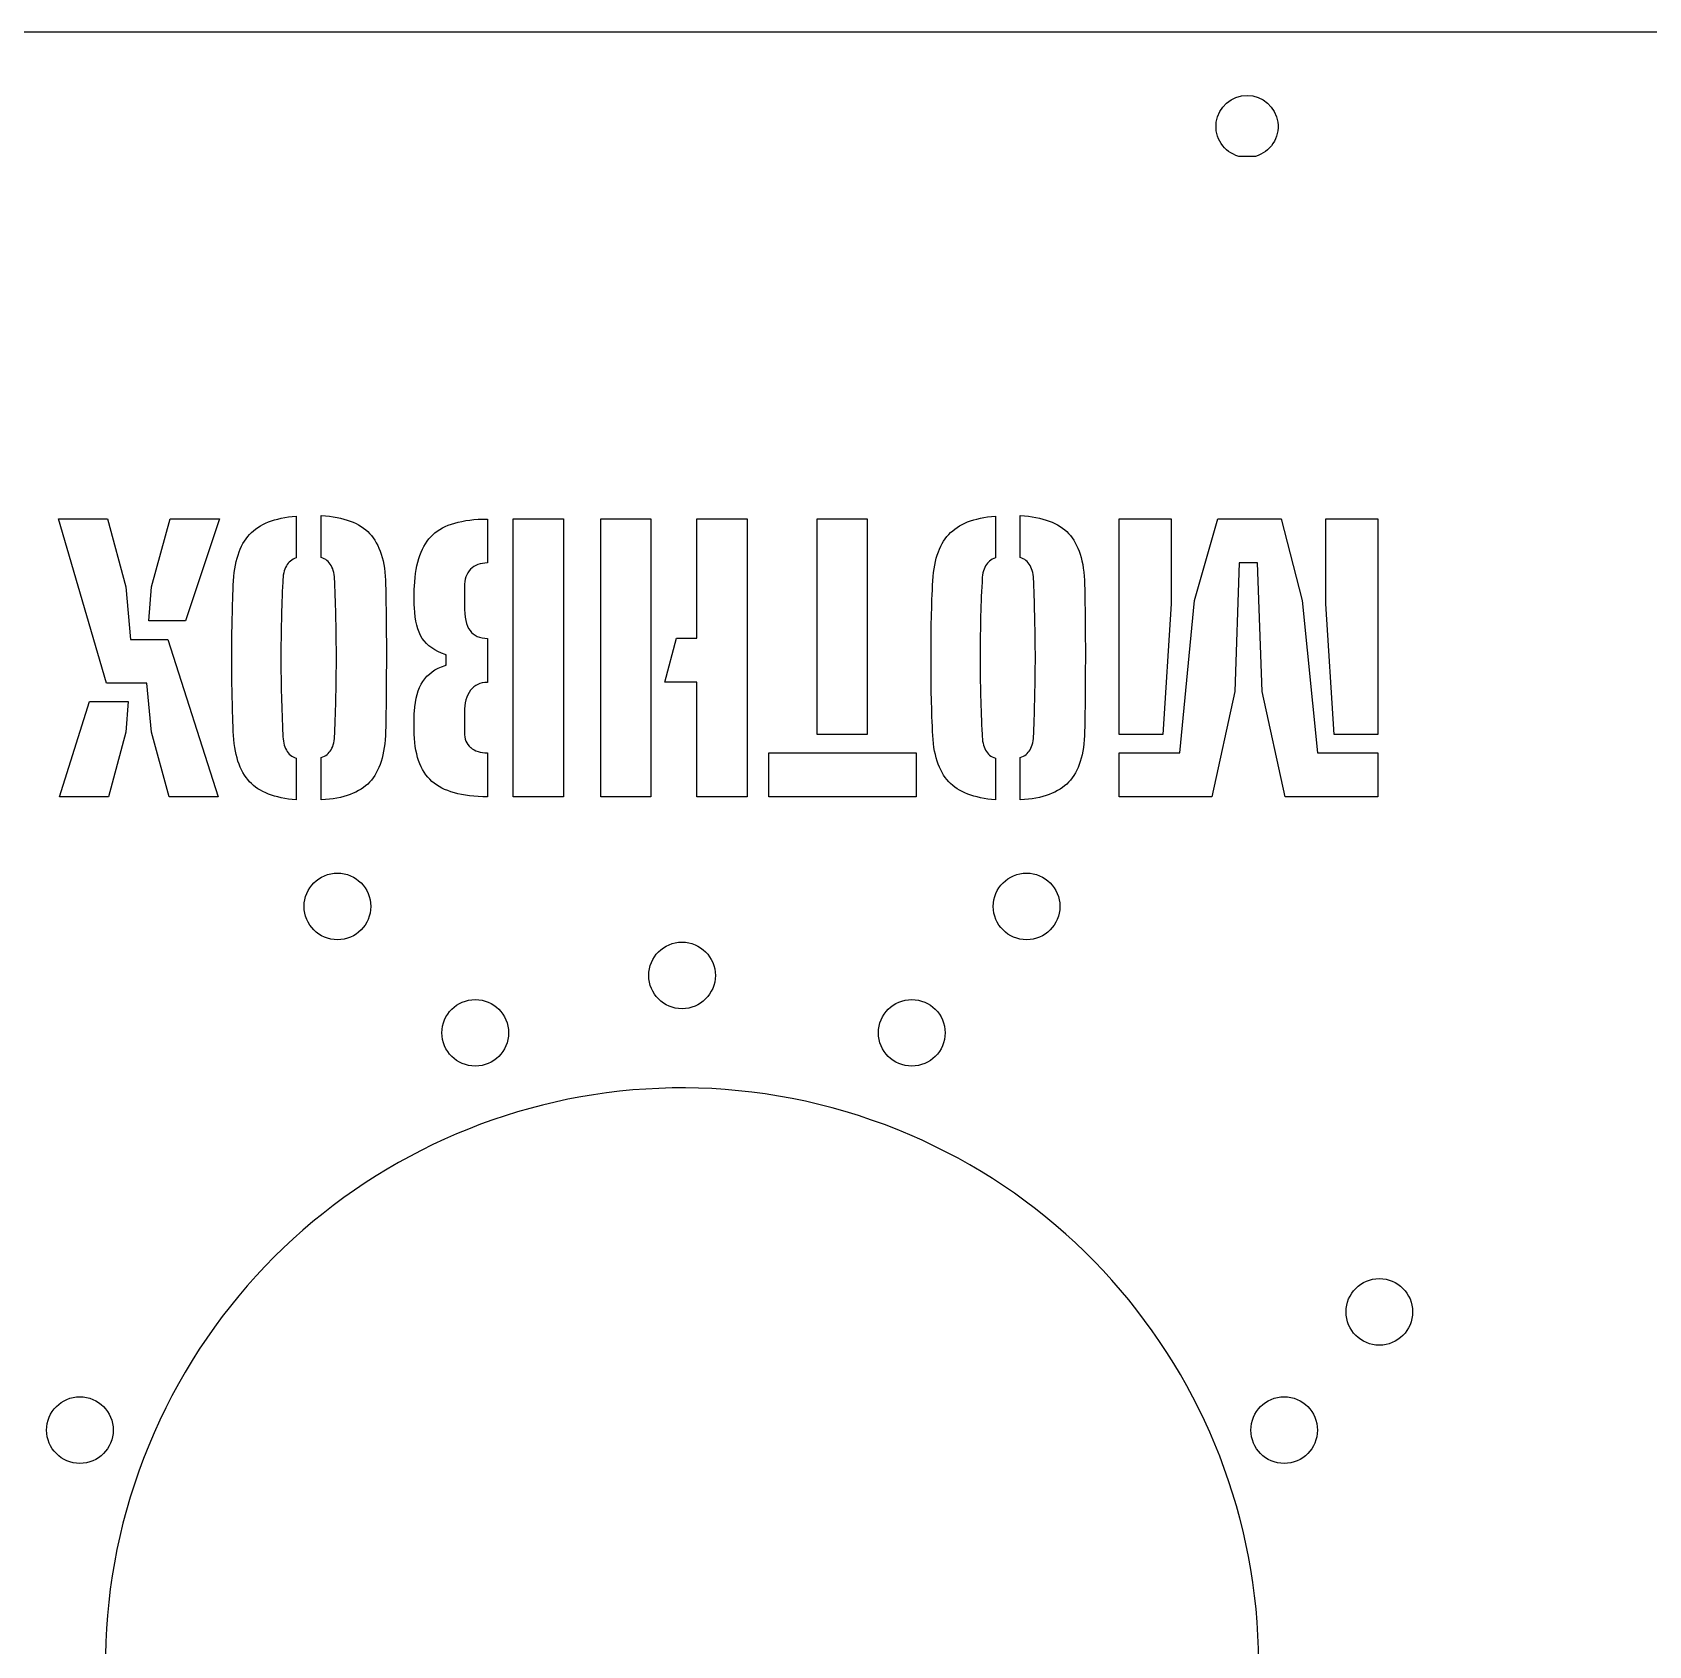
# Model space of a CAD drawing. Header units: millimetres. Extents: x -118 to 119, y -70 to 71.
# Drawn here: x -28.3 to 42.1, y 0.3 to 70.5 of the extents above; entities that cross this region are included whole.
import ezdxf

# ---------------------------------------------------------------- set-up
doc = ezdxf.new("R2010")
doc.units = ezdxf.units.MM
doc.layers.add('CUTOUTS', color=1, linetype='CONTINUOUS')
doc.layers.add('PERIMETER', color=5, linetype='CONTINUOUS')

msp = doc.modelspace()

# ---------------------------------------------------------------- linework, layer by layer
at = {"layer": 'CUTOUTS'}
for p, q in [((-16.797, 49.484), (-16.797, 47.669)), ((-15.702, 47.69), (-15.702, 49.516)), ((-8.468, 49.361), (-8.468, 47.45)), ((13.641, 49.484), (13.641, 47.669)), ((14.725, 47.69), (14.725, 49.516)), ((-9.473, 46.405), (-9.473, 45.601)), ((-8.468, 44.165), (-8.468, 42.253)), ((-10.273, 43.003), (-10.273, 43.446)), ((-9.473, 40.944), (-9.473, 40.076)), ((-11.659, 40.193), (-11.659, 40.606)), ((-16.797, 38.95), (-16.797, 37.136)), ((-15.702, 37.134), (-15.702, 38.98)), ((-8.468, 39.18), (-8.468, 37.269)), ((13.641, 38.95), (13.641, 37.136)), ((14.725, 37.134), (14.725, 38.98))]:
    msp.add_line(p, q, dxfattribs=at)
msp.add_lwpolyline([(24.959, 65.144), (24.231, 65.144, -7.28011)], format="xyb", close=True, dxfattribs=at)
for points in [[(-22.328, 37.269), (-23.1, 40.086), (-23.305, 42.211), (-25.049, 42.211), (-27.147, 49.372), (-25.008, 49.372), (-24.215, 46.407), (-24.01, 44.122), (-22.382, 44.122), (-20.191, 37.269)], [(-21.619, 44.931), (-23.212, 44.931), (-23.1, 46.407), (-22.276, 49.372), (-20.139, 49.372)], [(-5.166, 37.269), (-7.352, 37.269), (-7.352, 49.372), (-5.166, 49.372)], [(-1.356, 37.269), (-3.542, 37.269), (-3.542, 49.372), (-1.356, 49.372)], [(2.835, 49.372), (2.835, 37.269), (0.649, 37.269), (0.649, 42.254), (-0.754, 42.254), (-0.241, 44.175), (0.649, 44.175), (0.649, 49.372)], [(5.878, 49.372), (8.064, 49.372), (8.064, 39.989), (5.878, 39.989)], [(19.033, 49.372), (21.293, 49.372), (21.293, 45.666), (20.936, 39.989), (19.033, 39.989)], [(26.998, 45.814), (27.658, 39.19), (30.289, 39.19), (30.289, 37.269), (26.251, 37.269), (25.255, 41.85), (25.053, 47.461), (24.258, 47.461), (24.066, 41.85), (23.059, 37.269), (19.033, 37.269), (19.033, 39.19), (21.663, 39.19), (22.313, 45.814), (23.317, 49.372), (26.077, 49.372)], [(28.029, 49.372), (30.289, 49.372), (30.289, 39.989), (28.385, 39.989), (28.029, 45.666)], [(-24.104, 41.413), (-24.215, 40.085), (-24.966, 37.269), (-27.093, 37.269), (-25.79, 41.413)], [(10.191, 37.269), (3.782, 37.269), (3.782, 39.18), (10.191, 39.18)]]:
    msp.add_lwpolyline(points, close=True, dxfattribs=at)
for centre in [(-15, 32.502), (15, 32.502), (0, 29.498), (-9, 27), (10, 27), (30.354, 14.854), (-26.212, 9.712), (26.212, 9.712)]:
    msp.add_circle(centre, 1.45, dxfattribs=at)
for points in [[(-18.827, 48.689), (-18.402, 49.144), (-17.734, 49.415), (-16.797, 49.484)], [(-15.702, 49.516), (-14.721, 49.447), (-14.023, 49.186), (-13.598, 48.732)], [(-10.849, 48.676), (-10.371, 49.123), (-9.583, 49.356), (-8.468, 49.361)], [(11.611, 48.689), (12.036, 49.144), (12.703, 49.415), (13.641, 49.484)], [(14.725, 49.516), (15.706, 49.447), (16.404, 49.186), (16.829, 48.732)], [(-19.533, 46.488), (-19.491, 47.497), (-19.26, 48.225), (-18.827, 48.689)], [(-13.598, 48.732), (-13.164, 48.257), (-12.923, 47.529), (-12.902, 46.51)], [(10.905, 46.488), (10.947, 47.497), (11.178, 48.225), (11.611, 48.689)], [(16.829, 48.732), (17.263, 48.257), (17.504, 47.529), (17.525, 46.51)], [(-17.224, 47.319), (-17.326, 47.149), (-17.379, 46.909), (-17.379, 46.618)], [(-16.797, 47.669), (-16.989, 47.601), (-17.129, 47.488), (-17.224, 47.319)], [(-15.274, 47.34), (-15.37, 47.51), (-15.519, 47.622), (-15.702, 47.69)], [(-15.12, 46.639), (-15.12, 46.931), (-15.174, 47.161), (-15.274, 47.34)], [(13.214, 47.319), (13.112, 47.149), (13.059, 46.909), (13.059, 46.618)], [(13.641, 47.669), (13.449, 47.601), (13.309, 47.488), (13.214, 47.319)], [(15.153, 47.34), (15.057, 47.51), (14.908, 47.622), (14.725, 47.69)], [(15.307, 46.639), (15.307, 46.931), (15.253, 47.161), (15.153, 47.34)], [(-17.379, 46.618), (-17.41, 46.068), (-17.432, 45.507), (-17.442, 44.956)], [(-15.067, 44.977), (-15.077, 45.528), (-15.099, 46.078), (-15.12, 46.639)], [(13.059, 46.618), (13.027, 46.068), (13.006, 45.507), (12.995, 44.956)], [(15.36, 44.977), (15.35, 45.528), (15.328, 46.078), (15.307, 46.639)], [(-9.473, 45.601), (-9.473, 45.099), (-9.401, 44.729), (-9.23, 44.502)], [(-17.442, 44.956), (-17.453, 44.406), (-17.463, 43.855), (-17.463, 43.304)], [(-15.046, 43.326), (-15.046, 43.876), (-15.056, 44.427), (-15.067, 44.977)], [(-9.23, 44.502), (-9.067, 44.285), (-8.808, 44.173), (-8.468, 44.165)], [(12.995, 44.956), (12.985, 44.406), (12.974, 43.855), (12.974, 43.304)], [(15.381, 43.326), (15.381, 43.876), (15.371, 44.427), (15.36, 44.977)], [(-19.586, 41.75), (-19.596, 42.278), (-19.596, 42.796), (-19.596, 43.304)], [(-15.067, 41.674), (-15.056, 42.224), (-15.046, 42.775), (-15.046, 43.326)], [(-12.87, 43.315), (-12.87, 42.808), (-12.881, 42.289), (-12.881, 41.759)], [(10.852, 41.75), (10.841, 42.278), (10.841, 42.796), (10.841, 43.304)], [(15.36, 41.674), (15.371, 42.224), (15.381, 42.775), (15.381, 43.326)], [(17.557, 43.315), (17.557, 42.808), (17.546, 42.289), (17.546, 41.759)], [(-8.468, 42.253), (-8.787, 42.245), (-9.037, 42.131), (-9.209, 41.906)], [(-15.12, 40.012), (-15.099, 40.562), (-15.077, 41.123), (-15.067, 41.674)], [(-12.881, 41.759), (-12.881, 41.241), (-12.891, 40.692), (-12.902, 40.12)], [(-9.209, 41.906), (-9.387, 41.672), (-9.473, 41.353), (-9.473, 40.944)], [(15.307, 40.012), (15.328, 40.562), (15.35, 41.123), (15.36, 41.674)], [(17.546, 41.759), (17.546, 41.241), (17.536, 40.691), (17.525, 40.12)], [(-12.902, 40.12), (-12.934, 39.111), (-13.165, 38.384), (-13.598, 37.909)], [(-10.892, 37.944), (-11.397, 38.397), (-11.659, 39.143), (-11.659, 40.193)], [(17.525, 40.12), (17.504, 39.111), (17.273, 38.384), (16.83, 37.91)], [(-17.379, 39.99), (-17.368, 39.711), (-17.327, 39.471), (-17.224, 39.3)], [(-15.275, 39.32), (-15.174, 39.49), (-15.12, 39.72), (-15.12, 40.012)], [(13.059, 39.99), (13.07, 39.711), (13.111, 39.471), (13.214, 39.3)], [(15.152, 39.32), (15.254, 39.49), (15.307, 39.72), (15.307, 40.012)], [(-17.224, 39.3), (-17.129, 39.131), (-16.989, 39.018), (-16.797, 38.95)], [(-15.702, 38.98), (-15.508, 39.041), (-15.37, 39.163), (-15.275, 39.32)], [(13.214, 39.3), (13.309, 39.131), (13.449, 39.018), (13.641, 38.95)], [(14.725, 38.98), (14.919, 39.041), (15.057, 39.163), (15.152, 39.32)], [(-16.797, 37.136), (-17.725, 37.215), (-18.402, 37.476), (-18.827, 37.93)], [(-13.598, 37.909), (-14.033, 37.454), (-14.722, 37.193), (-15.702, 37.134)], [(-8.468, 37.269), (-9.583, 37.274), (-10.393, 37.506), (-10.892, 37.944)], [(13.641, 37.136), (12.713, 37.215), (12.035, 37.476), (11.611, 37.93)], [(16.83, 37.91), (16.394, 37.454), (15.706, 37.193), (14.725, 37.134)]]:
    msp.add_open_spline(points, degree=3, dxfattribs=at)
for points, knots in [([(-11.649, 46.435), (-11.649, 46.435), (-11.648, 46.435), (-11.648, 46.435), (-11.606, 47.486), (-11.334, 48.222), (-10.849, 48.676)], [-1.000148, -1.000148, -1.000148, -1.000148, -1, -1, -1, 0, 0, 0, 0]), ([(-9.205, 47.181), (-9.205, 47.181), (-9.205, 47.181), (-9.205, 47.18), (-9.384, 46.99), (-9.473, 46.732), (-9.473, 46.405)], [-1.001021, -1.001021, -1.001021, -1.001021, -1, -1, -1, 0, 0, 0, 0]), ([(-8.468, 47.45), (-8.785, 47.443), (-9.031, 47.355), (-9.204, 47.181), (-9.205, 47.181), (-9.205, 47.181), (-9.205, 47.181)], [-0.9606039, -0.9606039, -0.9606039, -0.9606039, 0, 0, 0, 0.0010537, 0.0010537, 0.0010537, 0.0010537]), ([(-19.586, 44.848), (-19.586, 44.848), (-19.586, 44.848), (-19.586, 44.848), (-19.575, 45.377), (-19.554, 45.917), (-19.533, 46.488)], [-1.000006, -1.000006, -1.000006, -1.000006, -1, -1, -1, 0, 0, 0, 0]), ([(-12.902, 46.51), (-12.891, 45.928), (-12.881, 45.378), (-12.881, 44.86), (-12.881, 44.86), (-12.881, 44.86), (-12.881, 44.86)], [-1, -1, -1, -1, 0, 0, 0, 0.000328, 0.000328, 0.000328, 0.000328]), ([(10.852, 44.848), (10.852, 44.848), (10.852, 44.848), (10.852, 44.848), (10.862, 45.377), (10.883, 45.917), (10.905, 46.488)], [-1.000006, -1.000006, -1.000006, -1.000006, -1, -1, -1, 0, 0, 0, 0]), ([(17.525, 46.51), (17.536, 45.928), (17.546, 45.378), (17.546, 44.86), (17.546, 44.86), (17.546, 44.86), (17.546, 44.86)], [-1, -1, -1, -1, 0, 0, 0, 0.000328, 0.000328, 0.000328, 0.000328]), ([(-11.659, 45.961), (-11.659, 46.098), (-11.659, 46.256), (-11.649, 46.434), (-11.649, 46.434), (-11.649, 46.434), (-11.649, 46.435)], [-1, -1, -1, -1, 0, 0, 0, 0.000867, 0.000867, 0.000867, 0.000867]), ([(-11.648, 45.497), (-11.649, 45.497), (-11.649, 45.498), (-11.649, 45.498), (-11.659, 45.666), (-11.659, 45.823), (-11.659, 45.961)], [-1.002156, -1.002156, -1.002156, -1.002156, -1, -1, -1, 0, 0, 0, 0]), ([(-11.307, 44.168), (-11.513, 44.497), (-11.638, 44.932), (-11.648, 45.496), (-11.648, 45.496), (-11.648, 45.497), (-11.648, 45.497)], [-0.9992102, -0.9992102, -0.9992102, -0.9992102, 0, 0, 0, 0.00064, 0.00064, 0.00064, 0.00064]), ([(-19.596, 43.304), (-19.596, 43.812), (-19.596, 44.331), (-19.586, 44.848), (-19.586, 44.848), (-19.586, 44.848), (-19.586, 44.848)], [-1, -1, -1, -1, 0, 0, 0, 0.000007, 0.000007, 0.000007, 0.000007]), ([(-12.881, 44.86), (-12.881, 44.859), (-12.881, 44.859), (-12.881, 44.859), (-12.87, 44.341), (-12.87, 43.823), (-12.87, 43.315)], [-1.000328, -1.000328, -1.000328, -1.000328, -1, -1, -1, 0, 0, 0, 0]), ([(10.841, 43.304), (10.841, 43.812), (10.841, 44.331), (10.852, 44.848), (10.852, 44.848), (10.852, 44.848), (10.852, 44.848)], [-1, -1, -1, -1, 0, 0, 0, 0.000007, 0.000007, 0.000007, 0.000007]), ([(17.546, 44.86), (17.546, 44.859), (17.546, 44.859), (17.546, 44.859), (17.557, 44.341), (17.557, 43.823), (17.557, 43.315)], [-1.000328, -1.000328, -1.000328, -1.000328, -1, -1, -1, 0, 0, 0, 0]), ([(-10.273, 43.446), (-10.284, 43.45), (-10.295, 43.454), (-10.306, 43.458), (-10.764, 43.613), (-11.092, 43.85), (-11.307, 44.168)], [-1.024242, -1.024242, -1.024242, -1.024242, -1, -1, -1, -0.000798, -0.000798, -0.000798, -0.000798]), ([(-17.463, 43.304), (-17.463, 42.753), (-17.453, 42.203), (-17.442, 41.652), (-17.442, 41.652), (-17.442, 41.652), (-17.442, 41.652)], [-1, -1, -1, -1, 0, 0, 0, 0.000291, 0.000291, 0.000291, 0.000291]), ([(-11.286, 42.293), (-11.07, 42.611), (-10.753, 42.847), (-10.307, 42.992), (-10.296, 42.996), (-10.284, 43), (-10.273, 43.003)], [-0.999514, -0.999514, -0.999514, -0.999514, 0, 0, 0, 0.025285, 0.025285, 0.025285, 0.025285]), ([(12.974, 43.304), (12.974, 42.753), (12.985, 42.203), (12.995, 41.652), (12.995, 41.652), (12.995, 41.652), (12.995, 41.652)], [-1, -1, -1, -1, 0, 0, 0, 0.000291, 0.000291, 0.000291, 0.000291]), ([(-11.649, 40.994), (-11.649, 40.994), (-11.649, 40.994), (-11.649, 40.994), (-11.617, 41.538), (-11.492, 41.974), (-11.286, 42.293)], [-1.0003854, -1.0003854, -1.0003854, -1.0003854, -1, -1, -1, -0.0004933, -0.0004933, -0.0004933, -0.0004933]), ([(-19.533, 40.12), (-19.533, 40.121), (-19.533, 40.121), (-19.533, 40.121), (-19.554, 40.692), (-19.575, 41.242), (-19.586, 41.75)], [-1.000079, -1.000079, -1.000079, -1.000079, -1, -1, -1, -0.000027, -0.000027, -0.000027, -0.000027]), ([(-17.442, 41.652), (-17.442, 41.652), (-17.442, 41.652), (-17.442, 41.651), (-17.421, 41.101), (-17.4, 40.54), (-17.379, 39.99)], [-1.000291, -1.000291, -1.000291, -1.000291, -1, -1, -1, 0, 0, 0, 0]), ([(10.905, 40.12), (10.905, 40.121), (10.905, 40.121), (10.905, 40.121), (10.883, 40.692), (10.862, 41.242), (10.852, 41.75)], [-1.000079, -1.000079, -1.000079, -1.000079, -1, -1, -1, -0.000028, -0.000028, -0.000028, -0.000028]), ([(12.995, 41.652), (12.995, 41.652), (12.995, 41.652), (12.995, 41.651), (13.017, 41.101), (13.038, 40.54), (13.059, 39.99)], [-1.000291, -1.000291, -1.000291, -1.000291, -1, -1, -1, 0, 0, 0, 0]), ([(-11.659, 40.606), (-11.659, 40.733), (-11.659, 40.869), (-11.649, 40.993), (-11.649, 40.993), (-11.649, 40.993), (-11.649, 40.994)], [-1, -1, -1, -1, 0, 0, 0, 0.001667, 0.001667, 0.001667, 0.001667]), ([(-18.827, 37.93), (-19.26, 38.394), (-19.502, 39.122), (-19.533, 40.12), (-19.533, 40.12), (-19.533, 40.12), (-19.533, 40.12)], [-1, -1, -1, -1, 0, 0, 0, 0.000045, 0.000045, 0.000045, 0.000045]), ([(11.611, 37.93), (11.178, 38.394), (10.936, 39.122), (10.905, 40.12), (10.905, 40.12), (10.905, 40.12), (10.905, 40.12)], [-1, -1, -1, -1, 0, 0, 0, 0.000045, 0.000045, 0.000045, 0.000045]), ([(-9.473, 40.076), (-9.473, 39.791), (-9.382, 39.572), (-9.202, 39.414), (-9.202, 39.414), (-9.202, 39.414), (-9.201, 39.414)], [-1, -1, -1, -1, 0, 0, 0, 0.001108, 0.001108, 0.001108, 0.001108]), ([(-9.201, 39.414), (-9.201, 39.414), (-9.201, 39.414), (-9.201, 39.413), (-9.018, 39.263), (-8.774, 39.186), (-8.468, 39.18)], [-1.0010695, -1.0010695, -1.0010695, -1.0010695, -1, -1, -1, -0.0407544, -0.0407544, -0.0407544, -0.0407544])]:
    msp.add_open_spline(points, degree=3, knots=knots, dxfattribs=at)
at = {"layer": 'PERIMETER'}
msp.add_line((102.164, 70.541), (-71.085, 70.541), dxfattribs=at)
msp.add_arc((0, -0.5), 25.1, -10.56011, 325.88457, dxfattribs=at)

doc.saveas('drawing.dxf')
